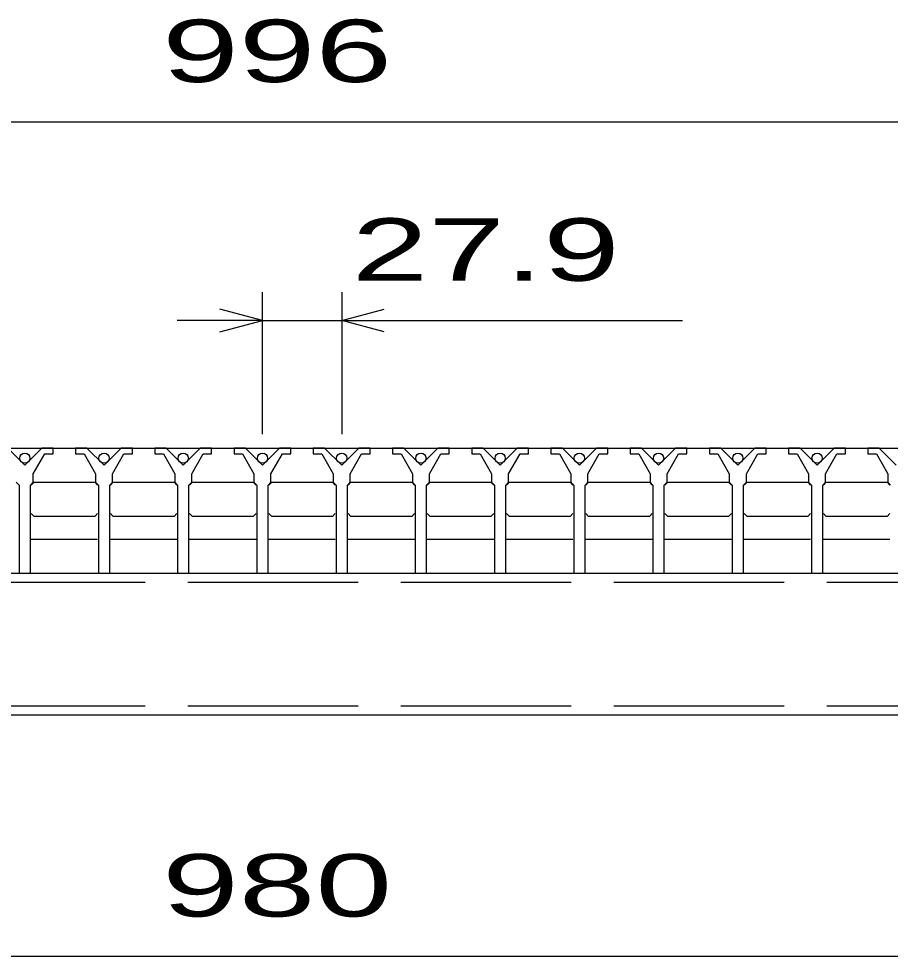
# Model space of a CAD drawing. Units: millimetres, scale not verified. Extents: x -1820 to 1724, y -1285 to 1059.
# Drawn here: x -1027.5 to -720.6, y -665.5 to -335.2 of the extents above; entities that cross this region are included whole.
import ezdxf
from ezdxf.enums import TextEntityAlignment as Align

# ---------------------------------------------------------------- set-up
doc = ezdxf.new("R2010")
doc.units = ezdxf.units.MM
doc.header["$LTSCALE"] = 10
doc.linetypes.add('DASHED', pattern=[7.5, 6, -1.5])
doc.layers.add('16', color=3, linetype='Continuous', lineweight=25)
doc.layers.add('22', color=2, linetype='Continuous', lineweight=25)
doc.styles.add('ベクトル', font='')
doc.styles.get('ベクトル').set_extended_font_data('ベクトル')

msp = doc.modelspace()

# ---------------------------------------------------------------- linework, layer by layer
at = {"layer": '16'}
for p, q in [((-1426, -486.5), (-430, -486.5)), ((-1025.4, -492.5), (-1031.4, -486.5)), ((-1019.4, -486.5), (-1025.4, -492.5)), ((-1022.4, -495.5), (-1018.4, -488.5)), ((-1015.4, -486.5), (-1019.4, -486.5)), ((-1018.4, -488.5), (-1015.4, -488.5)), ((-1015.4, -488.5), (-1015.4, -486.5)), ((-1007.5, -486.5), (-1007.5, -488.5)), ((-1003.5, -486.5), (-1007.5, -486.5)), ((-1007.5, -488.5), (-1004.5, -488.5)), ((-1004.5, -488.5), (-1000.5, -495.5)), ((-997.5, -492.5), (-1003.5, -486.5)), ((-991.5, -486.5), (-997.5, -492.5)), ((-994.5, -495.5), (-990.5, -488.5)), ((-987.5, -486.5), (-991.5, -486.5)), ((-990.5, -488.5), (-987.5, -488.5)), ((-987.5, -488.5), (-987.5, -486.5)), ((-979.6, -486.5), (-979.6, -488.5)), ((-975.6, -486.5), (-979.6, -486.5)), ((-979.6, -488.5), (-976.6, -488.5)), ((-976.6, -488.5), (-972.6, -495.5)), ((-969.6, -492.5), (-975.6, -486.5)), ((-963.6, -486.5), (-969.6, -492.5)), ((-966.6, -495.5), (-962.6, -488.5)), ((-959.6, -486.5), (-963.6, -486.5)), ((-962.6, -488.5), (-959.6, -488.5)), ((-959.6, -488.5), (-959.6, -486.5)), ((-951.7, -486.5), (-951.7, -488.5)), ((-947.7, -486.5), (-951.7, -486.5)), ((-951.7, -488.5), (-948.7, -488.5)), ((-948.7, -488.5), (-944.7, -495.5)), ((-941.7, -492.5), (-947.7, -486.5)), ((-935.7, -486.5), (-941.7, -492.5)), ((-938.7, -495.5), (-934.7, -488.5)), ((-931.7, -486.5), (-935.7, -486.5)), ((-934.7, -488.5), (-931.7, -488.5)), ((-931.7, -488.5), (-931.7, -486.5)), ((-923.8, -486.5), (-923.8, -488.5)), ((-919.8, -486.5), (-923.8, -486.5)), ((-923.8, -488.5), (-920.8, -488.5)), ((-920.8, -488.5), (-916.8, -495.5)), ((-913.8, -492.5), (-919.8, -486.5)), ((-907.8, -486.5), (-913.8, -492.5)), ((-910.8, -495.5), (-906.8, -488.5)), ((-903.8, -486.5), (-907.8, -486.5)), ((-906.8, -488.5), (-903.8, -488.5)), ((-903.8, -488.5), (-903.8, -486.5)), ((-895.9, -486.5), (-895.9, -488.5)), ((-891.9, -486.5), (-895.9, -486.5)), ((-895.9, -488.5), (-892.9, -488.5)), ((-892.9, -488.5), (-888.9, -495.5)), ((-885.9, -492.5), (-891.9, -486.5)), ((-879.9, -486.5), (-885.9, -492.5)), ((-882.9, -495.5), (-878.9, -488.5)), ((-875.9, -486.5), (-879.9, -486.5)), ((-878.9, -488.5), (-875.9, -488.5)), ((-875.9, -488.5), (-875.9, -486.5)), ((-868, -486.5), (-868, -488.5)), ((-864, -486.5), (-868, -486.5)), ((-868, -488.5), (-865, -488.5)), ((-865, -488.5), (-861, -495.5)), ((-858, -492.5), (-864, -486.5)), ((-852, -486.5), (-858, -492.5)), ((-855, -495.5), (-851, -488.5)), ((-848, -486.5), (-852, -486.5)), ((-851, -488.5), (-848, -488.5)), ((-848, -488.5), (-848, -486.5)), ((-840.1, -486.5), (-840.1, -488.5)), ((-836.1, -486.5), (-840.1, -486.5)), ((-840.1, -488.5), (-837.1, -488.5)), ((-837.1, -488.5), (-833.1, -495.5)), ((-830.1, -492.5), (-836.1, -486.5)), ((-824.1, -486.5), (-830.1, -492.5)), ((-827.1, -495.5), (-823.1, -488.5)), ((-820.1, -486.5), (-824.1, -486.5)), ((-823.1, -488.5), (-820.1, -488.5)), ((-820.1, -488.5), (-820.1, -486.5)), ((-812.2, -486.5), (-812.2, -488.5)), ((-808.2, -486.5), (-812.2, -486.5)), ((-812.2, -488.5), (-809.2, -488.5)), ((-809.2, -488.5), (-805.2, -495.5)), ((-802.2, -492.5), (-808.2, -486.5)), ((-796.2, -486.5), (-802.2, -492.5)), ((-799.2, -495.5), (-795.2, -488.5)), ((-792.2, -486.5), (-796.2, -486.5)), ((-795.2, -488.5), (-792.2, -488.5)), ((-792.2, -488.5), (-792.2, -486.5)), ((-784.3, -486.5), (-784.3, -488.5)), ((-780.3, -486.5), (-784.3, -486.5)), ((-784.3, -488.5), (-781.3, -488.5)), ((-781.3, -488.5), (-777.3, -495.5)), ((-774.3, -492.5), (-780.3, -486.5)), ((-768.3, -486.5), (-774.3, -492.5)), ((-771.3, -495.5), (-767.3, -488.5)), ((-764.3, -486.5), (-768.3, -486.5)), ((-767.3, -488.5), (-764.3, -488.5)), ((-764.3, -488.5), (-764.3, -486.5)), ((-756.4, -486.5), (-756.4, -488.5)), ((-752.4, -486.5), (-756.4, -486.5)), ((-756.4, -488.5), (-753.4, -488.5)), ((-753.4, -488.5), (-749.4, -495.5)), ((-746.4, -492.5), (-752.4, -486.5)), ((-740.4, -486.5), (-746.4, -492.5)), ((-743.4, -495.5), (-739.4, -488.5)), ((-736.4, -486.5), (-740.4, -486.5)), ((-739.4, -488.5), (-736.4, -488.5)), ((-736.4, -488.5), (-736.4, -486.5)), ((-728.5, -486.5), (-728.5, -488.5)), ((-724.5, -486.5), (-728.5, -486.5)), ((-728.5, -488.5), (-725.5, -488.5)), ((-725.5, -488.5), (-721.5, -495.5)), ((-718.5, -492.5), (-724.5, -486.5)), ((-1028.4, -498.5), (-1027.4, -499.5)), ((-1023.4, -499.5), (-1022.4, -498.5)), ((-1023.15, -499.5), (-1022.15, -498.5)), ((-1022.4, -498.5), (-1022.4, -495.5)), ((-1022.15, -498.5), (-1000.75, -498.5)), ((-1000.75, -498.5), (-999.75, -499.5)), ((-1000.5, -495.5), (-1000.5, -498.5)), ((-1000.5, -498.5), (-999.5, -499.5)), ((-995.5, -499.5), (-994.5, -498.5)), ((-995.25, -499.5), (-994.25, -498.5)), ((-994.5, -498.5), (-994.5, -495.5)), ((-994.25, -498.5), (-972.85, -498.5)), ((-972.85, -498.5), (-971.85, -499.5)), ((-972.6, -495.5), (-972.6, -498.5)), ((-972.6, -498.5), (-971.6, -499.5)), ((-967.6, -499.5), (-966.6, -498.5)), ((-967.35, -499.5), (-966.35, -498.5)), ((-966.6, -498.5), (-966.6, -495.5)), ((-966.35, -498.5), (-944.95, -498.5)), ((-944.95, -498.5), (-943.95, -499.5)), ((-944.7, -495.5), (-944.7, -498.5)), ((-944.7, -498.5), (-943.7, -499.5)), ((-939.7, -499.5), (-938.7, -498.5)), ((-939.45, -499.5), (-938.45, -498.5)), ((-938.7, -498.5), (-938.7, -495.5)), ((-938.45, -498.5), (-917.05, -498.5)), ((-917.05, -498.5), (-916.05, -499.5)), ((-916.8, -495.5), (-916.8, -498.5)), ((-916.8, -498.5), (-915.8, -499.5)), ((-911.8, -499.5), (-910.8, -498.5)), ((-911.55, -499.5), (-910.55, -498.5)), ((-910.8, -498.5), (-910.8, -495.5)), ((-910.55, -498.5), (-889.15, -498.5)), ((-889.15, -498.5), (-888.15, -499.5)), ((-888.9, -495.5), (-888.9, -498.5)), ((-888.9, -498.5), (-887.9, -499.5)), ((-883.9, -499.5), (-882.9, -498.5)), ((-883.65, -499.5), (-882.65, -498.5)), ((-882.9, -498.5), (-882.9, -495.5)), ((-882.65, -498.5), (-861.25, -498.5)), ((-861.25, -498.5), (-860.25, -499.5)), ((-861, -495.5), (-861, -498.5)), ((-861, -498.5), (-860, -499.5)), ((-856, -499.5), (-855, -498.5)), ((-855.75, -499.5), (-854.75, -498.5)), ((-855, -498.5), (-855, -495.5)), ((-854.75, -498.5), (-833.35, -498.5)), ((-833.35, -498.5), (-832.35, -499.5)), ((-833.1, -495.5), (-833.1, -498.5)), ((-833.1, -498.5), (-832.1, -499.5)), ((-828.1, -499.5), (-827.1, -498.5)), ((-827.85, -499.5), (-826.85, -498.5)), ((-827.1, -498.5), (-827.1, -495.5)), ((-826.85, -498.5), (-805.45, -498.5)), ((-805.45, -498.5), (-804.45, -499.5)), ((-805.2, -495.5), (-805.2, -498.5)), ((-805.2, -498.5), (-804.2, -499.5)), ((-800.2, -499.5), (-799.2, -498.5)), ((-799.95, -499.5), (-798.95, -498.5)), ((-799.2, -498.5), (-799.2, -495.5)), ((-798.95, -498.5), (-777.55, -498.5)), ((-777.55, -498.5), (-776.55, -499.5)), ((-777.3, -495.5), (-777.3, -498.5)), ((-777.3, -498.5), (-776.3, -499.5)), ((-772.3, -499.5), (-771.3, -498.5)), ((-772.05, -499.5), (-771.05, -498.5)), ((-771.3, -498.5), (-771.3, -495.5)), ((-771.05, -498.5), (-749.65, -498.5)), ((-749.65, -498.5), (-748.65, -499.5)), ((-749.4, -495.5), (-749.4, -498.5)), ((-749.4, -498.5), (-748.4, -499.5)), ((-744.4, -499.5), (-743.4, -498.5)), ((-744.15, -499.5), (-743.15, -498.5)), ((-743.4, -498.5), (-743.4, -495.5)), ((-743.15, -498.5), (-721.75, -498.5)), ((-721.75, -498.5), (-720.75, -499.5)), ((-721.5, -495.5), (-721.5, -498.5)), ((-721.5, -498.5), (-720.5, -499.5)), ((-1027.4, -499.5), (-1027.4, -530.5)), ((-1023.4, -530.5), (-1023.4, -499.5)), ((-999.5, -499.5), (-999.5, -530.5)), ((-995.5, -530.5), (-995.5, -499.5)), ((-971.6, -499.5), (-971.6, -530.5)), ((-967.6, -530.5), (-967.6, -499.5)), ((-943.7, -499.5), (-943.7, -530.5)), ((-939.7, -530.5), (-939.7, -499.5)), ((-915.8, -499.5), (-915.8, -530.5)), ((-911.8, -530.5), (-911.8, -499.5)), ((-887.9, -499.5), (-887.9, -530.5)), ((-883.9, -530.5), (-883.9, -499.5)), ((-860, -499.5), (-860, -530.5)), ((-856, -530.5), (-856, -499.5)), ((-832.1, -499.5), (-832.1, -530.5)), ((-828.1, -530.5), (-828.1, -499.5)), ((-804.2, -499.5), (-804.2, -530.5)), ((-800.2, -530.5), (-800.2, -499.5)), ((-776.3, -499.5), (-776.3, -530.5)), ((-772.3, -530.5), (-772.3, -499.5)), ((-748.4, -499.5), (-748.4, -530.5)), ((-744.4, -530.5), (-744.4, -499.5)), ((-1022.15, -510.5), (-1023.15, -509.5)), ((-1000.75, -510.5), (-1022.15, -510.5)), ((-999.75, -509.5), (-1000.75, -510.5)), ((-994.25, -510.5), (-995.25, -509.5)), ((-972.85, -510.5), (-994.25, -510.5)), ((-971.85, -509.5), (-972.85, -510.5)), ((-966.35, -510.5), (-967.35, -509.5)), ((-944.95, -510.5), (-966.35, -510.5)), ((-943.95, -509.5), (-944.95, -510.5)), ((-938.45, -510.5), (-939.45, -509.5)), ((-917.05, -510.5), (-938.45, -510.5)), ((-916.05, -509.5), (-917.05, -510.5)), ((-910.55, -510.5), (-911.55, -509.5)), ((-889.15, -510.5), (-910.55, -510.5)), ((-888.15, -509.5), (-889.15, -510.5)), ((-882.65, -510.5), (-883.65, -509.5)), ((-861.25, -510.5), (-882.65, -510.5)), ((-860.25, -509.5), (-861.25, -510.5)), ((-854.75, -510.5), (-855.75, -509.5)), ((-833.35, -510.5), (-854.75, -510.5)), ((-832.35, -509.5), (-833.35, -510.5)), ((-826.85, -510.5), (-827.85, -509.5)), ((-805.45, -510.5), (-826.85, -510.5)), ((-804.45, -509.5), (-805.45, -510.5)), ((-798.95, -510.5), (-799.95, -509.5)), ((-777.55, -510.5), (-798.95, -510.5)), ((-776.55, -509.5), (-777.55, -510.5)), ((-771.05, -510.5), (-772.05, -509.5)), ((-749.65, -510.5), (-771.05, -510.5)), ((-748.65, -509.5), (-749.65, -510.5)), ((-743.15, -510.5), (-744.15, -509.5)), ((-721.75, -510.5), (-743.15, -510.5)), ((-720.75, -509.5), (-721.75, -510.5)), ((-1023.15, -518.5), (-999.75, -518.5)), ((-995.25, -518.5), (-971.85, -518.5)), ((-967.35, -518.5), (-943.95, -518.5)), ((-939.45, -518.5), (-916.05, -518.5)), ((-911.55, -518.5), (-888.15, -518.5)), ((-883.65, -518.5), (-860.25, -518.5)), ((-855.75, -518.5), (-832.35, -518.5)), ((-827.85, -518.5), (-804.45, -518.5)), ((-799.95, -518.5), (-776.55, -518.5)), ((-772.05, -518.5), (-748.65, -518.5)), ((-744.15, -518.5), (-720.75, -518.5)), ((-1418, -530.5), (-438, -530.5)), ((-1027.4, -530.5), (-1023.4, -530.5)), ((-999.5, -530.5), (-995.5, -530.5)), ((-971.6, -530.5), (-967.6, -530.5)), ((-943.7, -530.5), (-939.7, -530.5)), ((-915.8, -530.5), (-911.8, -530.5)), ((-887.9, -530.5), (-883.9, -530.5)), ((-860, -530.5), (-856, -530.5)), ((-832.1, -530.5), (-828.1, -530.5)), ((-804.2, -530.5), (-800.2, -530.5)), ((-776.3, -530.5), (-772.3, -530.5)), ((-748.4, -530.5), (-744.4, -530.5)), ((-438, -580.5), (-1418, -580.5))]:
    msp.add_line(p, q, dxfattribs=at)
at = {"layer": '16', "linetype": 'DASHED'}
for p, q in [((-1418, -533.7), (-438, -533.7)), ((-1418, -577.3), (-438, -577.3))]:
    msp.add_line(p, q, dxfattribs=at)
at = {"layer": '16'}
for centre in [(-1025.4, -490), (-997.5, -490), (-969.6, -490), (-941.7, -490), (-913.8, -490), (-885.9, -490), (-858, -490), (-830.1, -490), (-802.2, -490), (-774.3, -490), (-746.4, -490)]:
    msp.add_circle(centre, 1.8, dxfattribs=at)
at = {"layer": '22', "color": 4}
for p, q in [((-1426, -371.5), (-430, -371.5)), ((-941.7, -481.5), (-941.7, -431.5)), ((-913.8, -431.5), (-913.8, -481.5)), ((-941.7, -441.5), (-956.7, -437.5)), ((-913.8, -441.5), (-898.8, -437.5)), ((-941.7, -441.5), (-971.7, -441.5)), ((-956.7, -445.5), (-941.7, -441.5)), ((-941.7, -441.5), (-913.8, -441.5)), ((-898.8, -445.5), (-913.8, -441.5)), ((-913.8, -441.5), (-793.8, -441.5)), ((-1418, -665.5), (-438, -665.5))]:
    msp.add_line(p, q, dxfattribs=at)

# ---------------------------------------------------------------- texts
at = {"layer": '22', "style": 'ベクトル', "width": 1.65}
for s, p in [(' 996 ', (-990.5, -346.5)), (' 27.9 ', (-923.8, -416.5)), (' 980 ', (-990.5, -640.5))]:
    msp.add_text(s, height=21.99, dxfattribs=at).set_placement(p, align=Align.MIDDLE_LEFT)

doc.saveas('drawing.dxf')
